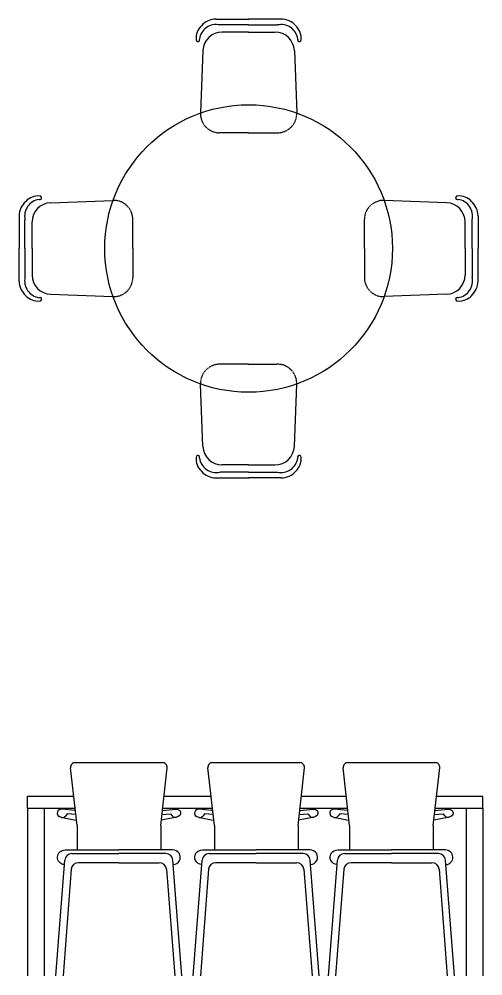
# Model space of a CAD drawing. Header units: centimetres. Extents: x 56177 to 99483, y 493 to 15482.
# Drawn here: x 61296.5 to 61490, y 2070.1 to 2469.4 of the extents above; entities that cross this region are included whole.
import ezdxf

# ---------------------------------------------------------------- set-up
doc = ezdxf.new("R2010")
doc.units = ezdxf.units.CM
doc.header["$MEASUREMENT"] = 0
doc.linetypes.add('HIDDEN', pattern=[0.375, 0.25, -0.125])

# ---------------------------------------------------------------- blocks, each defined once
blk = doc.blocks.new('sam2-4pers-plan')
at = {"color": 0, "linetype": 'ByBlock'}
for p, q in [((-13.62, 95.73), (0.05, 95.73)), ((0, 93.3), (-12, 93.3)), ((13.62, 95.73), (-0.05, 95.73)), ((0, 93.3), (12, 93.3)), ((0, 90.3), (-11.1, 90.3)), ((0, 90.3), (11.1, 90.3)), ((-19.09, 82.61), (-20.09, 56.61)), ((19.09, 82.61), (20.09, 56.61)), ((-82.61, 19.09), (-56.61, 20.09)), ((82.61, 19.09), (56.61, 20.09)), ((-95.73, 13.62), (-95.73, -0.05)), ((-93.3, 0), (-93.3, 12)), ((93.3, 0), (93.3, 12)), ((95.73, 13.62), (95.73, -0.05)), ((-90.3, 0), (-90.3, 11.1)), ((90.3, 0), (90.3, 11.1)), ((-95.73, -13.62), (-95.73, 0.05)), ((-93.3, 0), (-93.3, -12)), ((-90.3, 0), (-90.3, -11.1)), ((90.3, 0), (90.3, -11.1)), ((93.3, 0), (93.3, -12)), ((95.73, -13.62), (95.73, 0.05)), ((-82.61, -19.09), (-56.61, -20.09)), ((82.61, -19.09), (56.61, -20.09)), ((-19.09, -82.61), (-20.09, -56.61)), ((19.09, -82.61), (20.09, -56.61)), ((0, -90.3), (-11.1, -90.3)), ((0, -90.3), (11.1, -90.3)), ((-13.62, -95.73), (0.05, -95.73)), ((0, -93.3), (-12, -93.3)), ((13.62, -95.73), (-0.05, -95.73)), ((0, -93.3), (12, -93.3))]:
    blk.add_line(p, q, dxfattribs=at)
at = {"color": 0, "linetype": 'HIDDEN'}
for p, q in [((0, 48.3), (-12.09, 48.3)), ((0, 48.3), (12.09, 48.3)), ((-48.3, 0), (-48.3, 12.09)), ((48.3, 0), (48.3, 12.09)), ((-48.3, 0), (-48.3, -12.09)), ((48.3, 0), (48.3, -12.09)), ((0, -48.3), (-12.09, -48.3)), ((0, -48.3), (12.09, -48.3))]:
    blk.add_line(p, q, dxfattribs=at)
at = {"color": 0, "linetype": 'ByBlock'}
blk.add_circle((0, 0), 60, dxfattribs=at)
for centre, radius, start, end in [((-15.02, 87.87), 6.91, 132.467, 185.9036), ((-13.5, 86.36), 7.1, 77.8296, 171.3069), ((-13.43, 87.29), 8.45, 91.2237, 137.7544), ((13.5, 86.36), 7.1, 8.6931, 102.1704), ((13.43, 87.29), 8.45, 42.2456, 88.7763), ((15.02, 87.87), 6.91, 354.0964, 47.533), ((-11.1, 82.3), 8, 90, 177.802), ((11.1, 82.3), 8, 2.198, 90), ((-21.16, 87.07), 0.742, 173.0313, 29.6346), ((21.16, 87.07), 0.742, 150.3654, 6.9687), ((-86.36, 13.5), 7.1, 98.6931, 192.1704), ((-87.87, 15.02), 6.91, 84.0964, 137.533), ((-87.07, 21.16), 0.742, 240.3654, 96.9687), ((87.07, 21.16), 0.742, 83.0313, 299.6346), ((87.87, 15.02), 6.91, 42.467, 95.9036), ((86.36, 13.5), 7.1, 347.8296, 81.3069), ((-87.29, 13.43), 8.45, 132.2456, 178.7763), ((-82.3, 11.1), 8, 92.198, 180), ((82.3, 11.1), 8, 0, 87.802), ((87.29, 13.43), 8.45, 1.2237, 47.7544), ((-82.3, -11.1), 8, 180, 267.802), ((82.3, -11.1), 8, 272.198, 0), ((-87.29, -13.43), 8.45, 181.2237, 227.7544), ((-86.36, -13.5), 7.1, 167.8296, 261.3069), ((86.36, -13.5), 7.1, 278.6931, 12.1704), ((87.29, -13.43), 8.45, 312.2456, 358.7763), ((-87.87, -15.02), 6.91, 222.467, 275.9036), ((87.87, -15.02), 6.91, 264.0964, 317.533), ((-87.07, -21.16), 0.742, 263.0313, 119.6346), ((87.07, -21.16), 0.742, 60.3654, 276.9687), ((-11.1, -82.3), 8, 182.198, 270), ((11.1, -82.3), 8, 270, 357.802), ((-15.02, -87.87), 6.91, 174.0964, 227.533), ((-21.16, -87.07), 0.742, 330.3654, 186.9687), ((-13.5, -86.36), 7.1, 188.6931, 282.1704), ((13.5, -86.36), 7.1, 257.8296, 351.3069), ((15.02, -87.87), 6.91, 312.467, 5.9036), ((21.16, -87.07), 0.742, 353.0313, 209.6346), ((-13.43, -87.29), 8.45, 222.2456, 268.7763), ((13.43, -87.29), 8.45, 271.2237, 317.7544)]:
    blk.add_arc(centre, radius, start, end, dxfattribs=at)
at = {"color": 0, "linetype": 'HIDDEN'}
for centre, start, end in [((-12.09, 56.3), 177.802, 178.3181), ((-12.09, 56.3), 178.3181, 270), ((12.09, 56.3), 270, 1.6819), ((12.09, 56.3), 1.6819, 2.198), ((-56.3, 12.09), 91.6819, 92.198), ((-56.3, 12.09), 0, 91.6819), ((56.3, 12.09), 88.3181, 180), ((56.3, 12.09), 87.802, 88.3181), ((-56.3, -12.09), 268.3181, 0), ((56.3, -12.09), 180, 271.6819), ((-56.3, -12.09), 267.802, 268.3181), ((56.3, -12.09), 271.6819, 272.198), ((-12.09, -56.3), 90, 181.6819), ((12.09, -56.3), 358.3181, 90), ((-12.09, -56.3), 181.6819, 182.198), ((12.09, -56.3), 357.802, 358.3181)]:
    blk.add_arc(centre, 8, start, end, dxfattribs=at)
blk = doc.blocks.new('sam3-6pers-dos')
for p, q in [((19.99, 89.01), (56.28, 89.01)), ((77.28, 89.01), (113.57, 89.01)), ((133.72, 89.01), (170.01, 89.01)), ((20.69, 62.76), (18, 86.81)), ((55.58, 62.76), (58.27, 86.81)), ((77.98, 62.76), (75.29, 86.81)), ((112.88, 62.76), (115.56, 86.81)), ((134.42, 62.76), (131.73, 86.81)), ((169.31, 62.76), (172, 86.81)), ((0, 75), (19.32, 75)), ((0, 70), (0, 75)), ((56.95, 75), (76.61, 75)), ((114.24, 75), (133.05, 75)), ((170.68, 75), (190, 75)), ((190, 70), (190, 75)), ((0, 70), (19.88, 70)), ((0, 70), (0, 0)), ((7, 70), (7, 0)), ((12.47, 68.48), (12.42, 67.79)), ((12.75, 68.95), (12.47, 68.48)), ((13.48, 69.44), (12.75, 68.95)), ((14.41, 69.63), (13.48, 69.44)), ((19.65, 69.05), (14.41, 69.63)), ((19.99, 69.03), (19.65, 69.05)), ((56.28, 69.01), (61.86, 69.63)), ((56.39, 70), (77.17, 70)), ((61.86, 69.63), (62.79, 69.44)), ((62.79, 69.44), (63.52, 68.95)), ((63.52, 68.95), (63.8, 68.48)), ((63.8, 68.48), (63.85, 67.79)), ((69.76, 68.48), (69.71, 67.79)), ((70.04, 68.95), (69.76, 68.48)), ((70.78, 69.44), (70.04, 68.95)), ((71.7, 69.63), (70.78, 69.44)), ((76.94, 69.05), (71.7, 69.63)), ((77.28, 69.03), (76.94, 69.05)), ((113.57, 69.01), (119.15, 69.63)), ((113.68, 70), (133.61, 70)), ((119.15, 69.63), (120.08, 69.44)), ((120.08, 69.44), (120.81, 68.95)), ((120.81, 68.95), (121.09, 68.48)), ((121.09, 68.48), (121.14, 67.79)), ((126.2, 68.48), (126.15, 67.79)), ((126.48, 68.95), (126.2, 68.48)), ((127.21, 69.44), (126.48, 68.95)), ((128.14, 69.63), (127.21, 69.44)), ((133.38, 69.05), (128.14, 69.63)), ((133.71, 69.03), (133.38, 69.05)), ((170.01, 69.01), (175.59, 69.63)), ((170.12, 70), (190, 70)), ((175.59, 69.63), (176.52, 69.44)), ((176.52, 69.44), (177.25, 68.95)), ((177.25, 68.95), (177.53, 68.48)), ((177.53, 68.48), (177.58, 67.79)), ((183, 70), (183, 0)), ((190, 70), (190, 0)), ((12.42, 67.79), (12.73, 66.97)), ((12.73, 66.97), (13.34, 66.45)), ((13.34, 66.45), (14.15, 66.18)), ((14.15, 66.18), (14.19, 66.09)), ((14.19, 66.09), (14.94, 66.13)), ((14.6, 66.14), (19.54, 65.12)), ((14.94, 66.13), (15.31, 66.22)), ((15.31, 66.22), (15.65, 66.55)), ((15.65, 66.55), (15.96, 66.82)), ((16.57, 67.66), (15.96, 66.82)), ((20.17, 67.39), (16.57, 67.66)), ((19.54, 65.12), (20.44, 64.96)), ((61.67, 66.14), (55.83, 64.94)), ((56.1, 67.39), (59.7, 67.66)), ((59.7, 67.66), (60.31, 66.82)), ((60.63, 66.55), (60.31, 66.82)), ((60.96, 66.22), (60.63, 66.55)), ((61.33, 66.13), (60.96, 66.22)), ((62.08, 66.09), (61.33, 66.13)), ((62.13, 66.18), (62.08, 66.09)), ((62.93, 66.45), (62.13, 66.18)), ((63.54, 66.97), (62.93, 66.45)), ((63.85, 67.79), (63.54, 66.97)), ((69.71, 67.79), (70.02, 66.97)), ((70.02, 66.97), (70.63, 66.45)), ((70.63, 66.45), (71.44, 66.18)), ((71.44, 66.18), (71.48, 66.09)), ((71.48, 66.09), (72.23, 66.13)), ((71.89, 66.14), (76.83, 65.12)), ((72.23, 66.13), (72.6, 66.22)), ((72.6, 66.22), (72.94, 66.55)), ((72.94, 66.55), (73.25, 66.82)), ((73.86, 67.66), (73.25, 66.82)), ((77.46, 67.39), (73.86, 67.66)), ((76.83, 65.12), (77.73, 64.96)), ((118.96, 66.14), (113.12, 64.94)), ((113.39, 67.39), (116.99, 67.66)), ((116.99, 67.66), (117.6, 66.82)), ((117.92, 66.55), (117.6, 66.82)), ((118.25, 66.22), (117.92, 66.55)), ((118.62, 66.13), (118.25, 66.22)), ((119.37, 66.09), (118.62, 66.13)), ((119.42, 66.18), (119.37, 66.09)), ((120.23, 66.45), (119.42, 66.18)), ((120.83, 66.97), (120.23, 66.45)), ((121.14, 67.79), (120.83, 66.97)), ((126.15, 67.79), (126.46, 66.97)), ((126.46, 66.97), (127.07, 66.45)), ((127.07, 66.45), (127.87, 66.18)), ((127.87, 66.18), (127.92, 66.09)), ((127.92, 66.09), (128.67, 66.13)), ((128.33, 66.14), (133.26, 65.12)), ((128.67, 66.13), (129.04, 66.22)), ((129.04, 66.22), (129.37, 66.55)), ((129.37, 66.55), (129.69, 66.82)), ((130.3, 67.66), (129.69, 66.82)), ((133.9, 67.39), (130.3, 67.66)), ((133.26, 65.12), (134.17, 64.96)), ((175.4, 66.14), (169.56, 64.94)), ((169.83, 67.39), (173.43, 67.66)), ((173.43, 67.66), (174.04, 66.82)), ((174.35, 66.55), (174.04, 66.82)), ((174.69, 66.22), (174.35, 66.55)), ((175.06, 66.13), (174.69, 66.22)), ((175.81, 66.09), (175.06, 66.13)), ((175.85, 66.18), (175.81, 66.09)), ((176.66, 66.45), (175.85, 66.18)), ((177.27, 66.97), (176.66, 66.45)), ((177.58, 67.79), (177.27, 66.97)), ((20.69, 62.76), (20.69, 52.53)), ((55.58, 62.76), (55.58, 52.53)), ((77.98, 62.76), (77.98, 52.53)), ((112.88, 62.76), (112.88, 52.53)), ((134.42, 62.76), (134.42, 52.53)), ((169.31, 62.76), (169.31, 52.53)), ((11.83, 0), (15.57, 48.3)), ((18.56, 51.07), (38.14, 51.1)), ((57.71, 51.07), (38.14, 51.1)), ((64.44, 0), (60.7, 48.3)), ((69.12, 0), (72.86, 48.3)), ((75.85, 51.07), (95.43, 51.1)), ((115, 51.07), (95.43, 51.1)), ((121.73, 0), (117.99, 48.3)), ((125.56, 0), (129.3, 48.3)), ((132.29, 51.07), (151.86, 51.1)), ((171.44, 51.07), (151.86, 51.1)), ((178.17, 0), (174.43, 48.3)), ((18.28, 44.47), (14.84, 0)), ((38.14, 47.24), (21.27, 47.24)), ((38.14, 47.24), (55, 47.24)), ((57.99, 44.47), (61.43, 0)), ((75.57, 44.47), (72.13, 0)), ((95.43, 47.24), (78.56, 47.24)), ((95.43, 47.24), (112.29, 47.24)), ((115.28, 44.47), (118.72, 0)), ((132.01, 44.47), (128.57, 0)), ((151.86, 47.24), (135, 47.24)), ((151.86, 47.24), (168.73, 47.24)), ((171.72, 44.47), (175.16, 0))]:
    blk.add_line(p, q)
for points in [[(15.43, 46.44, -1), (15.73, 52.53), (38.14, 52.53)], [(60.84, 46.44, 1), (60.54, 52.53), (38.14, 52.53)], [(72.72, 46.44, -1), (73.02, 52.53), (95.43, 52.53)], [(118.13, 46.44, 1), (117.83, 52.53), (95.43, 52.53)], [(129.16, 46.44, -1), (129.46, 52.53), (151.86, 52.53)], [(174.57, 46.44, 1), (174.27, 52.53), (151.86, 52.53)]]:
    blk.add_lwpolyline(points, format="xyb")
for centre, radius, start, end in [((19.99, 87.01), 2, 90, 185.5839), ((56.28, 87.01), 2, 354.4161, 90), ((77.28, 87.01), 2, 90, 185.5839), ((113.57, 87.01), 2, 354.4161, 90), ((133.72, 87.01), 2, 90, 185.5839), ((170.01, 87.01), 2, 354.4161, 90), ((18.56, 48.07), 3, 90.0755, 175.5724), ((57.71, 48.07), 3, 4.4276, 89.9245), ((75.85, 48.07), 3, 90.0755, 175.5724), ((115, 48.07), 3, 4.4276, 89.9245), ((132.29, 48.07), 3, 90.0755, 175.5724), ((171.44, 48.07), 3, 4.4276, 89.9245), ((21.27, 44.24), 3, 90, 175.5724), ((55, 44.24), 3, 4.4276, 90), ((78.56, 44.24), 3, 90, 175.5724), ((112.29, 44.24), 3, 4.4276, 90), ((135, 44.24), 3, 90, 175.5724), ((168.73, 44.24), 3, 4.4276, 90)]:
    blk.add_arc(centre, radius, start, end)

msp = doc.modelspace()

# ---------------------------------------------------------------- block references
for name, p in [('sam2-4pers-plan', (61392.25, 2373.69)), ('sam3-6pers-dos', (61299.99, 2070.13))]:
    msp.add_blockref(name, p)

doc.saveas('drawing.dxf')
